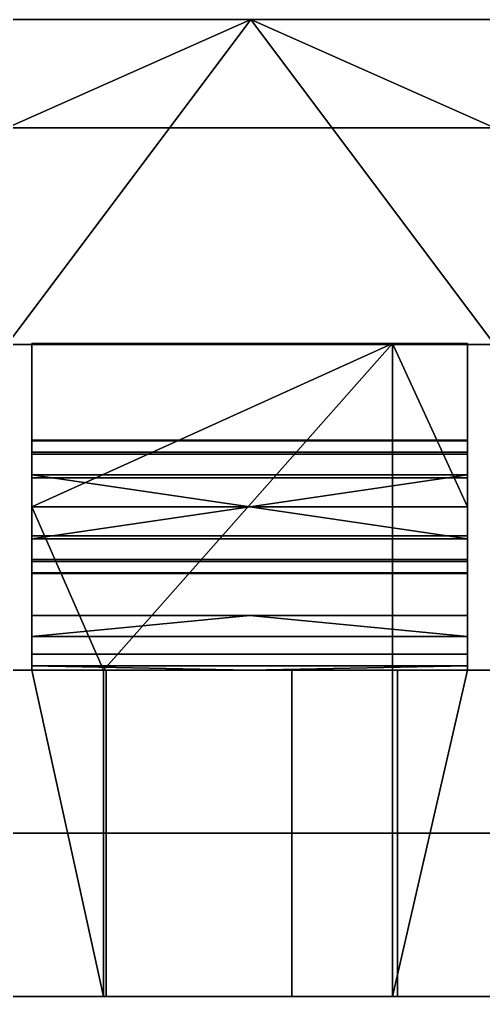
# Model space of a CAD drawing. Extents: x -31.7 to 31.6, y -17.9 to 0.1.
# Drawn here: x -4.27 to 4.3, y -17.91 to 0.13 of the extents above; entities that cross this region are included whole.
import ezdxf

# ---------------------------------------------------------------- set-up
doc = ezdxf.new("R2010")
doc.units = 0
doc.header["$MEASUREMENT"] = 0
doc.layers.add('Jalapa 522', color=9, linetype='CONTINUOUS')

msp = doc.modelspace()

# ---------------------------------------------------------------- linework, layer by layer
at = {"layer": 'Jalapa 522'}
for points in [[(-12.5, 0.132, -7), (-12.5, 0.132, -7), (0, 0.132, -7), (-4.5, -5.868, -7)], [(-12.5, 0.132, 7), (-12.5, 0.132, 7), (-4.5, -1.868, 7), (0, 0.132, 7)], [(-2.885, 0.132, 5.25), (-2.885, 0.132, 7), (-4.808, 0.132, 7), (-4.808, 0.132, 5.25)], [(-2.885, 0.132, 3.5), (-2.885, 0.132, 5.25), (-4.808, 0.132, 5.25), (-4.808, 0.132, 3.5)], [(-2.885, 0.132, 1.75), (-2.885, 0.132, 3.5), (-4.808, 0.132, 3.5), (-4.808, 0.132, 1.75)], [(-2.885, 0.132), (-2.885, 0.132, 1.75), (-4.808, 0.132, 1.75), (-4.808, 0.132)], [(-2.885, 0.132, -1.75), (-2.885, 0.132), (-4.808, 0.132), (-4.808, 0.132, -1.75)], [(-2.885, 0.132, -3.5), (-2.885, 0.132, -1.75), (-4.808, 0.132, -1.75), (-4.808, 0.132, -3.5)], [(-2.885, 0.132, -5.25), (-2.885, 0.132, -3.5), (-4.808, 0.132, -3.5), (-4.808, 0.132, -5.25)], [(-2.885, 0.132, -7), (-2.885, 0.132, -5.25), (-4.808, 0.132, -5.25), (-4.808, 0.132, -7)], [(4.5, -5.868, -7), (4.5, -5.868, -7), (-4.5, -5.868, -7), (0, 0.132, -7)], [(-4.5, -1.868, 7), (-4.5, -1.868, 7), (4.5, -1.868, 7), (0, 0.132, 7)], [(-0.962, 0.132, 5.25), (-0.962, 0.132, 7), (-2.885, 0.132, 7), (-2.885, 0.132, 5.25)], [(-0.962, 0.132, 3.5), (-0.962, 0.132, 5.25), (-2.885, 0.132, 5.25), (-2.885, 0.132, 3.5)], [(-0.962, 0.132, 1.75), (-0.962, 0.132, 3.5), (-2.885, 0.132, 3.5), (-2.885, 0.132, 1.75)], [(-0.962, 0.132), (-0.962, 0.132, 1.75), (-2.885, 0.132, 1.75), (-2.885, 0.132)], [(-0.962, 0.132, -1.75), (-0.962, 0.132), (-2.885, 0.132), (-2.885, 0.132, -1.75)], [(-0.962, 0.132, -3.5), (-0.962, 0.132, -1.75), (-2.885, 0.132, -1.75), (-2.885, 0.132, -3.5)], [(-0.962, 0.132, -5.25), (-0.962, 0.132, -3.5), (-2.885, 0.132, -3.5), (-2.885, 0.132, -5.25)], [(-0.962, 0.132, -7), (-0.962, 0.132, -5.25), (-2.885, 0.132, -5.25), (-2.885, 0.132, -7)], [(0.962, 0.132, 5.25), (0.962, 0.132, 7), (-0.962, 0.132, 7), (-0.962, 0.132, 5.25)], [(0.962, 0.132, 3.5), (0.962, 0.132, 5.25), (-0.962, 0.132, 5.25), (-0.962, 0.132, 3.5)], [(0.962, 0.132, 1.75), (0.962, 0.132, 3.5), (-0.962, 0.132, 3.5), (-0.962, 0.132, 1.75)], [(0.962, 0.132), (0.962, 0.132, 1.75), (-0.962, 0.132, 1.75), (-0.962, 0.132)], [(0.962, 0.132, -1.75), (0.962, 0.132), (-0.962, 0.132), (-0.962, 0.132, -1.75)], [(0.962, 0.132, -3.5), (0.962, 0.132, -1.75), (-0.962, 0.132, -1.75), (-0.962, 0.132, -3.5)], [(0.962, 0.132, -5.25), (0.962, 0.132, -3.5), (-0.962, 0.132, -3.5), (-0.962, 0.132, -5.25)], [(0.962, 0.132, -7), (0.962, 0.132, -5.25), (-0.962, 0.132, -5.25), (-0.962, 0.132, -7)], [(12.5, 0.132, -7), (12.5, 0.132, -7), (4.5, -5.868, -7), (0, 0.132, -7)], [(12.5, 0.132, 7), (12.5, 0.132, 7), (0, 0.132, 7), (4.5, -1.868, 7)], [(2.885, 0.132, 5.25), (2.885, 0.132, 7), (0.962, 0.132, 7), (0.962, 0.132, 5.25)], [(2.885, 0.132, 3.5), (2.885, 0.132, 5.25), (0.962, 0.132, 5.25), (0.962, 0.132, 3.5)], [(2.885, 0.132, 1.75), (2.885, 0.132, 3.5), (0.962, 0.132, 3.5), (0.962, 0.132, 1.75)], [(2.885, 0.132), (2.885, 0.132, 1.75), (0.962, 0.132, 1.75), (0.962, 0.132)], [(2.885, 0.132, -1.75), (2.885, 0.132), (0.962, 0.132), (0.962, 0.132, -1.75)], [(2.885, 0.132, -3.5), (2.885, 0.132, -1.75), (0.962, 0.132, -1.75), (0.962, 0.132, -3.5)], [(2.885, 0.132, -5.25), (2.885, 0.132, -3.5), (0.962, 0.132, -3.5), (0.962, 0.132, -5.25)], [(2.885, 0.132, -7), (2.885, 0.132, -5.25), (0.962, 0.132, -5.25), (0.962, 0.132, -7)], [(4.808, 0.132, 5.25), (4.808, 0.132, 7), (2.885, 0.132, 7), (2.885, 0.132, 5.25)], [(4.808, 0.132, 3.5), (4.808, 0.132, 5.25), (2.885, 0.132, 5.25), (2.885, 0.132, 3.5)], [(4.808, 0.132, 1.75), (4.808, 0.132, 3.5), (2.885, 0.132, 3.5), (2.885, 0.132, 1.75)], [(4.808, 0.132), (4.808, 0.132, 1.75), (2.885, 0.132, 1.75), (2.885, 0.132)], [(4.808, 0.132, -1.75), (4.808, 0.132), (2.885, 0.132), (2.885, 0.132, -1.75)], [(4.808, 0.132, -3.5), (4.808, 0.132, -1.75), (2.885, 0.132, -1.75), (2.885, 0.132, -3.5)], [(4.808, 0.132, -5.25), (4.808, 0.132, -3.5), (2.885, 0.132, -3.5), (2.885, 0.132, -5.25)], [(4.808, 0.132, -7), (4.808, 0.132, -5.25), (2.885, 0.132, -5.25), (2.885, 0.132, -7)], [(-4.5, -1.868, -2.5), (4.5, -1.868, -2.5), (4.5, -5.868, -2.5), (-4.5, -5.868, -2.5)], [(4.5, -1.868, 7), (4.5, -1.868, -2.5), (-4.5, -1.868, -2.5), (-4.5, -1.868, 7)], [(4.5, -5.868, -7), (4.5, -5.868, -2.5), (-4.5, -5.868, -2.5), (-4.5, -5.868, -7)], [(-4.04, -5.853, -11.075), (-4.04, -5.853, -11.075), (-4.04, -5.853, -2.03), (-0.02, -5.853, -10.758)], [(4, -5.853, 7.015), (4, -5.853, -2.03), (-4.04, -5.853, -2.03), (-4.04, -5.853, 7.015)], [(-4.04, -5.853, -2.03), (-4.04, -5.853, -2.03), (4, -5.853, -2.03), (-0.02, -5.853, -10.758)], [(4, -10.878, 7.015), (-4.04, -10.878, 7.015), (-4.04, -5.853, 7.015), (4, -5.853, 7.015)], [(2.62, -5.853, -10.894), (2.62, -5.853, -10.894), (-2.719, -11.883, -10.9), (-4.04, -8.868, -11.075)], [(-4.04, -8.868, -11.075), (-4.04, -8.868, -11.075), (-4.04, -5.853, -11.075), (2.62, -5.853, -10.894)], [(-4.04, -6.715, -5.906), (-4.04, -6.715, -3.322), (-4.04, -5.853, -3.839), (-4.04, -5.853, -5.648)], [(-4.04, -6.715, -8.491), (-4.04, -6.715, -8.491), (-4.04, -5.853, -7.457), (-4.04, -5.853, -9.266)], [(-4.04, -5.853, -5.648), (-4.04, -5.853, -7.457), (-4.04, -6.715, -8.491), (-4.04, -6.715, -5.906)], [(-4.04, -5.853, -9.266), (-4.04, -5.853, -9.266), (-4.04, -5.853, -11.075), (-4.04, -6.715, -8.491)], [(-4.04, -7.361, -11.075), (-4.04, -7.361, -11.075), (-4.04, -6.715, -8.491), (-4.04, -5.853, -11.075)], [(-4.04, -6.715, -0.738), (-4.04, -6.715, -0.738), (-4.04, -5.853, -2.03), (-4.04, -6.715, -3.322)], [(-4.04, -6.715, -3.322), (-4.04, -6.715, -3.322), (-4.04, -5.853, -2.03), (-4.04, -5.853, -3.839)], [(2.62, -5.853, -10.894), (2.62, -5.853, -10.894), (2.62, -11.883, -10.894), (-2.719, -11.883, -10.9)], [(4, -5.853, -11.075), (4, -5.853, -11.075), (-0.02, -5.853, -10.758), (4, -5.853, -2.03)], [(4, -5.853, -11.075), (4, -5.853, -11.075), (4, -8.868, -11.075), (2.62, -5.853, -10.894)], [(4, -8.868, -11.075), (4, -11.883, -11.075), (2.62, -11.883, -10.894), (2.62, -5.853, -10.894)], [(4, -7.528, 7.015), (4, -7.528, 7.015), (4, -5.853, 7.015), (4, -5.853, 5.206)], [(4, -5.853, 5.206), (4, -5.853, 5.206), (4, -5.853, 3.397), (4, -6.715, 1.846)], [(4, -5.853, 5.206), (4, -5.853, 5.206), (4, -7.576, 4.431), (4, -7.528, 7.015)], [(4, -7.576, 4.431), (4, -7.576, 4.431), (4, -5.853, 5.206), (4, -6.715, 1.846)], [(4, -5.853, 1.588), (4, -5.853, 1.588), (4, -6.715, 1.846), (4, -5.853, 3.397)], [(4, -6.715, -0.738), (4, -6.715, 1.846), (4, -5.853, 1.588), (4, -5.853, -0.221)], [(4, -6.715, -0.738), (4, -6.715, -0.738), (4, -5.853, -2.03), (4, -6.715, -3.322)], [(4, -5.853, -0.221), (4, -5.853, -0.221), (4, -5.853, -2.03), (4, -6.715, -0.738)], [(4, -6.715, -5.906), (4, -6.715, -3.322), (4, -5.853, -3.839), (4, -5.853, -5.648)], [(4, -6.715, -3.322), (4, -6.715, -3.322), (4, -5.853, -2.03), (4, -5.853, -3.839)], [(4, -6.715, -8.491), (4, -6.715, -8.491), (4, -5.853, -7.457), (4, -5.853, -9.266)], [(4, -5.853, -5.648), (4, -5.853, -7.457), (4, -6.715, -8.491), (4, -6.715, -5.906)], [(4, -5.853, -9.266), (4, -5.853, -9.266), (4, -5.853, -11.075), (4, -6.715, -8.491)], [(4, -7.361, -11.075), (4, -7.361, -11.075), (4, -6.715, -8.491), (4, -5.853, -11.075)], [(-4.04, -7.576, -5.906), (-4.04, -7.576, -3.322), (-4.04, -6.715, -3.322), (-4.04, -6.715, -5.906)], [(-4.04, -7.576, -8.491), (-4.04, -7.576, -5.906), (-4.04, -6.715, -5.906), (-4.04, -6.715, -8.491)], [(-4.04, -7.576, -8.491), (-4.04, -7.576, -8.491), (-4.04, -6.715, -8.491), (-4.04, -7.361, -11.075)], [(-4.04, -7.576, -3.322), (-4.04, -7.576, -0.738), (-4.04, -6.715, -0.738), (-4.04, -6.715, -3.322)], [(4, -7.576, -0.738), (4, -7.576, 1.846), (4, -6.715, 1.846), (4, -6.715, -0.738)], [(4, -7.576, -3.322), (4, -7.576, -0.738), (4, -6.715, -0.738), (4, -6.715, -3.322)], [(4, -7.576, -5.906), (4, -7.576, -3.322), (4, -6.715, -3.322), (4, -6.715, -5.906)], [(4, -7.576, -8.491), (4, -7.576, -5.906), (4, -6.715, -5.906), (4, -6.715, -8.491)], [(4, -7.576, 1.846), (4, -7.576, 1.846), (4, -7.576, 4.431), (4, -6.715, 1.846)], [(4, -7.576, -8.491), (4, -7.576, -8.491), (4, -6.715, -8.491), (4, -7.361, -11.075)], [(-4.04, -7.361, -11.075), (-4.04, -8.868, -11.075), (-4.04, -8.437, -8.491), (-4.04, -7.576, -8.491)], [(4, -7.361, -11.075), (4, -8.868, -11.075), (4, -8.437, -8.491), (4, -7.576, -8.491)], [(-4.04, -8.437, -5.906), (-4.04, -8.437, -3.322), (-4.04, -7.576, -3.322), (-4.04, -7.576, -5.906)], [(-4.04, -8.437, -8.491), (-4.04, -8.437, -5.906), (-4.04, -7.576, -5.906), (-4.04, -7.576, -8.491)], [(-4.04, -8.437, -3.322), (-4.04, -8.437, -0.738), (-4.04, -7.576, -0.738), (-4.04, -7.576, -3.322)], [(4, -8.323, 5.132), (4, -8.323, 5.132), (4, -9.203, 7.015), (4, -7.528, 7.015)], [(4, -8.323, 5.132), (4, -8.323, 5.132), (4, -7.528, 7.015), (4, -7.886, 4.783)], [(4, -7.886, 4.783), (4, -7.886, 4.783), (4, -7.528, 7.015), (4, -7.576, 4.431)], [(4, -8.437, -0.738), (4, -8.437, 1.846), (4, -7.576, 1.846), (4, -7.576, -0.738)], [(4, -8.437, -3.322), (4, -8.437, -0.738), (4, -7.576, -0.738), (4, -7.576, -3.322)], [(4, -8.437, -5.906), (4, -8.437, -3.322), (4, -7.576, -3.322), (4, -7.576, -5.906)], [(4, -8.437, -8.491), (4, -8.437, -5.906), (4, -7.576, -5.906), (4, -7.576, -8.491)], [(4, -7.643, 4.28), (4, -7.643, 4.28), (4, -7.886, 4.783), (4, -7.576, 4.431)], [(4, -8.437, 1.846), (4, -8.437, 1.846), (4, -7.886, 3.217), (4, -7.576, 1.846)], [(4, -7.576, 1.846), (4, -7.576, 1.846), (4, -7.643, 3.72), (4, -7.576, 4.431)], [(4, -7.886, 3.217), (4, -7.886, 3.217), (4, -7.643, 3.72), (4, -7.576, 1.846)], [(4, -7.576, 4.431), (4, -7.576, 4.431), (4, -7.643, 3.72), (4, -7.643, 4.28)], [(-4.04, -7.649, 3.695), (4, -7.649, 3.695), (4, -7.636, 4.245), (-4.04, -7.636, 4.245)], [(-4.04, -7.636, 4.245), (4, -7.636, 4.245), (4, -7.859, 4.748), (-4.04, -7.859, 4.748)], [(-4.04, -7.897, 3.203), (4, -7.897, 3.203), (4, -7.649, 3.695), (-4.04, -7.649, 3.695)], [(-4.04, -7.859, 4.748), (4, -7.859, 4.748), (4, -8.276, 5.108), (-4.04, -8.276, 5.108)], [(-4.04, -8.331, 2.864), (4, -8.331, 2.864), (4, -7.897, 3.203), (-4.04, -7.897, 3.203)], [(4, -8.323, 2.868), (4, -8.323, 2.868), (4, -7.886, 3.217), (4, -8.437, 1.846)], [(-4.04, -8.276, 5.108), (-4.04, -8.276, 5.108), (-0.02, -8.868, 5.256), (-4.04, -8.868, 5.256)], [(-0.02, -8.868, 5.256), (-0.02, -8.868, 5.256), (-4.04, -8.276, 5.108), (4, -8.276, 5.108)], [(4, -8.276, 5.108), (4, -8.276, 5.108), (4, -8.868, 5.256), (-0.02, -8.868, 5.256)], [(-4.04, -8.868, 2.744), (4, -8.868, 2.744), (4, -8.331, 2.864), (-4.04, -8.331, 2.864)], [(-4.04, -9.299, -5.906), (-4.04, -9.299, -3.322), (-4.04, -8.437, -3.322), (-4.04, -8.437, -5.906)], [(-4.04, -9.299, -8.491), (-4.04, -9.299, -5.906), (-4.04, -8.437, -5.906), (-4.04, -8.437, -8.491)], [(-4.04, -8.868, -11.075), (-4.04, -8.868, -11.075), (-4.04, -9.299, -8.491), (-4.04, -8.437, -8.491)], [(-4.04, -9.299, -3.322), (-4.04, -9.299, -0.738), (-4.04, -8.437, -0.738), (-4.04, -8.437, -3.322)], [(4, -8.868, 5.256), (4, -8.868, 5.256), (4, -9.203, 7.015), (4, -8.323, 5.132)], [(4, -8.437, 1.846), (4, -8.437, 1.846), (4, -8.868, 2.744), (4, -8.323, 2.868)], [(4, -9.299, -0.738), (4, -9.299, 1.846), (4, -8.437, 1.846), (4, -8.437, -0.738)], [(4, -9.299, -3.322), (4, -9.299, -0.738), (4, -8.437, -0.738), (4, -8.437, -3.322)], [(4, -9.299, -5.906), (4, -9.299, -3.322), (4, -8.437, -3.322), (4, -8.437, -5.906)], [(4, -9.299, -8.491), (4, -9.299, -5.906), (4, -8.437, -5.906), (4, -8.437, -8.491)], [(4, -8.868, 2.744), (4, -8.868, 2.744), (4, -8.437, 1.846), (4, -9.299, 1.846)], [(4, -8.868, -11.075), (4, -8.868, -11.075), (4, -9.299, -8.491), (4, -8.437, -8.491)], [(-2.719, -11.883, -10.9), (-2.719, -11.883, -10.9), (-4.04, -11.883, -11.075), (-4.04, -8.868, -11.075)], [(-4.04, -9.405, 2.864), (4, -9.405, 2.864), (4, -8.868, 2.744), (-4.04, -8.868, 2.744)], [(-4.04, -8.868, 5.256), (-4.04, -8.868, 5.256), (-0.02, -8.868, 5.256), (-4.04, -9.46, 5.108)], [(-4.04, -9.46, 5.108), (-4.04, -9.46, 5.108), (-0.02, -8.868, 5.256), (4, -9.46, 5.108)], [(-4.04, -8.868, -11.075), (-4.04, -8.868, -11.075), (-4.04, -10.376, -11.075), (-4.04, -9.299, -8.491)], [(4, -8.868, 5.256), (4, -8.868, 5.256), (4, -9.46, 5.108), (-0.02, -8.868, 5.256)], [(4, -9.413, 2.868), (4, -9.413, 2.868), (4, -8.868, 2.744), (4, -9.299, 1.846)], [(4, -9.413, 5.132), (4, -9.413, 5.132), (4, -9.203, 7.015), (4, -8.868, 5.256)], [(4, -8.868, -11.075), (4, -8.868, -11.075), (4, -10.376, -11.075), (4, -9.299, -8.491)], [(-4.04, -10.16, -5.906), (-4.04, -10.16, -3.322), (-4.04, -9.299, -3.322), (-4.04, -9.299, -5.906)], [(-4.04, -10.16, -8.491), (-4.04, -10.16, -5.906), (-4.04, -9.299, -5.906), (-4.04, -9.299, -8.491)], [(-4.04, -10.16, -8.491), (-4.04, -10.16, -8.491), (-4.04, -9.299, -8.491), (-4.04, -10.376, -11.075)], [(-4.04, -10.16, -3.322), (-4.04, -10.16, -0.738), (-4.04, -9.299, -0.738), (-4.04, -9.299, -3.322)], [(4, -9.85, 4.783), (4, -9.85, 4.783), (4, -9.203, 7.015), (4, -9.413, 5.132)], [(4, -9.203, 7.015), (4, -9.203, 7.015), (4, -9.85, 4.783), (4, -10.878, 7.015)], [(4, -10.16, -0.738), (4, -10.16, 1.846), (4, -9.299, 1.846), (4, -9.299, -0.738)], [(4, -10.16, -3.322), (4, -10.16, -0.738), (4, -9.299, -0.738), (4, -9.299, -3.322)], [(4, -10.16, -5.906), (4, -10.16, -3.322), (4, -9.299, -3.322), (4, -9.299, -5.906)], [(4, -10.16, -8.491), (4, -10.16, -5.906), (4, -9.299, -5.906), (4, -9.299, -8.491)], [(4, -9.413, 2.868), (4, -9.413, 2.868), (4, -9.299, 1.846), (4, -9.85, 3.217)], [(4, -9.299, 1.846), (4, -9.299, 1.846), (4, -10.16, 1.846), (4, -9.85, 3.217)], [(4, -10.16, -8.491), (4, -10.16, -8.491), (4, -9.299, -8.491), (4, -10.376, -11.075)], [(-4.04, -9.839, 3.203), (4, -9.839, 3.203), (4, -9.405, 2.864), (-4.04, -9.405, 2.864)], [(-4.04, -9.46, 5.108), (4, -9.46, 5.108), (4, -9.877, 4.748), (-4.04, -9.877, 4.748)], [(-4.04, -10.087, 3.695), (4, -10.087, 3.695), (4, -9.839, 3.203), (-4.04, -9.839, 3.203)], [(-4.04, -9.877, 4.748), (4, -9.877, 4.748), (4, -10.1, 4.245), (-4.04, -10.1, 4.245)], [(4, -9.85, 4.783), (4, -9.85, 4.783), (4, -10.093, 4.28), (4, -10.878, 7.015)], [(4, -10.16, 1.846), (4, -10.16, 1.846), (4, -10.093, 3.72), (4, -9.85, 3.217)], [(-4.04, -10.1, 4.245), (4, -10.1, 4.245), (4, -10.087, 3.695), (-4.04, -10.087, 3.695)], [(4, -10.878, 7.015), (4, -10.878, 7.015), (4, -10.093, 4.28), (4, -11.022, 1.846)], [(4, -10.093, 3.72), (4, -10.093, 3.72), (4, -11.022, 1.846), (4, -10.093, 4.28)], [(4, -11.022, 1.846), (4, -11.022, 1.846), (4, -10.093, 3.72), (4, -10.16, 1.846)], [(-4.04, -11.022, -5.906), (-4.04, -11.022, -3.322), (-4.04, -10.16, -3.322), (-4.04, -10.16, -5.906)], [(-4.04, -11.022, -8.491), (-4.04, -11.022, -5.906), (-4.04, -10.16, -5.906), (-4.04, -10.16, -8.491)], [(-4.04, -11.022, -8.491), (-4.04, -11.022, -8.491), (-4.04, -10.16, -8.491), (-4.04, -10.376, -11.075)], [(-4.04, -11.022, -3.322), (-4.04, -11.022, -0.738), (-4.04, -10.16, -0.738), (-4.04, -10.16, -3.322)], [(4, -11.022, -0.738), (4, -11.022, 1.846), (4, -10.16, 1.846), (4, -10.16, -0.738)], [(4, -11.022, -3.322), (4, -11.022, -0.738), (4, -10.16, -0.738), (4, -10.16, -3.322)], [(4, -11.022, -5.906), (4, -11.022, -3.322), (4, -10.16, -3.322), (4, -10.16, -5.906)], [(4, -11.022, -8.491), (4, -11.022, -5.906), (4, -10.16, -5.906), (4, -10.16, -8.491)], [(4, -11.022, -8.491), (4, -11.022, -8.491), (4, -10.16, -8.491), (4, -10.376, -11.075)], [(-4.04, -11.883, -11.075), (-4.04, -11.883, -11.075), (-4.04, -11.022, -8.491), (-4.04, -10.376, -11.075)], [(4, -11.883, -11.075), (4, -11.883, -11.075), (4, -11.022, -8.491), (4, -10.376, -11.075)], [(-4.04, -10.878, 7.015), (-4.04, -10.878, 7.015), (-0.02, -10.878, 7.015), (-4.04, -11.263, 6.938)], [(-0.02, -10.878, 7.015), (-0.02, -10.878, 7.015), (4, -11.263, 6.938), (-4.04, -11.263, 6.938)], [(4, -10.878, 7.015), (4, -10.878, 7.015), (4, -11.263, 6.938), (-0.02, -10.878, 7.015)], [(4, -10.878, 7.015), (4, -10.878, 7.015), (4, -11.022, 1.846), (4, -11.263, 6.938)], [(-4.04, -11.883, -4.984), (-4.04, -11.883, -4.984), (-4.04, -11.883, -3.152), (-4.04, -11.022, -3.322)], [(-4.04, -11.883, -8.03), (-4.04, -11.883, -6.507), (-4.04, -11.022, -5.906), (-4.04, -11.022, -8.491)], [(-4.04, -11.022, -3.322), (-4.04, -11.022, -3.322), (-4.04, -11.022, -5.906), (-4.04, -11.883, -4.984)], [(-4.04, -11.022, -5.906), (-4.04, -11.022, -5.906), (-4.04, -11.883, -6.507), (-4.04, -11.883, -4.984)], [(-4.04, -11.883, -8.03), (-4.04, -11.883, -8.03), (-4.04, -11.022, -8.491), (-4.04, -11.883, -9.552)], [(-4.04, -11.883, -11.075), (-4.04, -11.883, -11.075), (-4.04, -11.883, -9.552), (-4.04, -11.022, -8.491)], [(-4.04, -11.022, -0.738), (-4.04, -11.022, -3.322), (-4.04, -11.883, -3.152), (-4.04, -11.883, -1.319)], [(-4.04, -11.022, -0.738), (-4.04, -11.022, -3.322), (-4.04, -11.883, -3.152), (-4.04, -11.883, -1.319)], [(4, -11.883, 2.345), (4, -11.883, 2.345), (4, -11.883, 4.178), (4, -11.022, 1.846)], [(4, -11.883, 0.513), (4, -11.883, 0.513), (4, -11.883, 2.345), (4, -11.022, 1.846)], [(4, -11.263, 6.938), (4, -11.263, 6.938), (4, -11.022, 1.846), (4, -11.883, 4.178)], [(4, -11.883, -1.319), (4, -11.883, -1.319), (4, -11.883, 0.513), (4, -11.022, -0.738)], [(4, -11.883, -4.984), (4, -11.883, -4.984), (4, -11.883, -3.152), (4, -11.022, -3.322)], [(4, -11.022, -0.738), (4, -11.022, -3.322), (4, -11.883, -3.152), (4, -11.883, -1.319)], [(4, -11.883, -8.03), (4, -11.883, -6.507), (4, -11.022, -5.906), (4, -11.022, -8.491)], [(4, -11.022, -3.322), (4, -11.022, -3.322), (4, -11.022, -5.906), (4, -11.883, -4.984)], [(4, -11.022, -5.906), (4, -11.022, -5.906), (4, -11.883, -6.507), (4, -11.883, -4.984)], [(4, -11.883, -8.03), (4, -11.883, -8.03), (4, -11.022, -8.491), (4, -11.883, -9.552)], [(4, -11.883, -11.075), (4, -11.883, -11.075), (4, -11.883, -9.552), (4, -11.022, -8.491)], [(4, -11.022, 1.846), (4, -11.022, 1.846), (4, -11.022, -0.738), (4, -11.883, 0.513)], [(-4.04, -11.263, 6.938), (4, -11.263, 6.938), (4, -11.589, 6.721), (-4.04, -11.589, 6.721)], [(4, -11.263, 6.938), (4, -11.263, 6.938), (4, -11.883, 4.178), (4, -11.589, 6.721)], [(-4.04, -11.589, 6.721), (4, -11.589, 6.721), (4, -11.807, 6.395), (-4.04, -11.807, 6.395)], [(4, -11.883, 6.01), (4, -11.883, 6.01), (4, -11.807, 6.395), (4, -11.589, 6.721)], [(4, -11.589, 6.721), (4, -11.589, 6.721), (4, -11.883, 4.178), (4, -11.883, 6.01)], [(-12.835, -11.883, -62.04), (-12.835, -11.883, -62.04), (-0.02, -11.883, -62.04), (-7.064, -11.883, -67.249)], [(-12.835, -11.883, -62.04), (-12.835, -11.883, -62.04), (-7.033, -11.883, -61.034), (-2.385, -11.883, -61.903)], [(-12.835, -11.883, -62.04), (-12.835, -11.883, -62.04), (-2.385, -11.883, -61.903), (-0.02, -11.883, -62.04)], [(-4.04, -11.883, -8.03), (-4.04, -11.883, -8.03), (-8.515, -11.883, -5.889), (-4.04, -11.883, -4.984)], [(-8.426, -11.883, -12.175), (-8.426, -11.883, -12.175), (-8.515, -11.883, -5.889), (-4.04, -11.883, -8.03)], [(-8.426, -11.883, -12.175), (-4.04, -11.883, -11.075), (-2.719, -17.913, -10.9), (-7.993, -17.913, -12.029)], [(-8.426, -11.883, -12.175), (-8.426, -11.883, -12.175), (-4.04, -11.883, -8.03), (-4.04, -11.883, -11.075)], [(-7.94, -11.883, -60.758), (-7.94, -14.898, -60.758), (-2.669, -14.898, -61.875), (-2.669, -11.883, -61.875)], [(-7.064, -11.883, -67.249), (-7.064, -11.883, -67.249), (-0.02, -11.883, -62.04), (-2.386, -11.883, -67.954)], [(-6.196, -11.883, -67.434), (-6.196, -14.898, -67.434), (0.757, -14.898, -68.033), (0.757, -11.883, -68.033)], [(0.757, -11.883, -4.737), (0.757, -17.913, -4.737), (-6.196, -17.913, -5.336), (-6.196, -11.883, -5.336)], [(-0.02, -11.883, 6.01), (-0.02, -11.883, 6.01), (-4.04, -11.807, 6.395), (4, -11.807, 6.395)], [(-0.02, -11.883, 6.01), (-0.02, -11.883, 6.01), (-4.04, -11.883, 6.01), (-4.04, -11.807, 6.395)], [(-4.04, -11.883, -4.984), (-4.04, -11.883, -4.984), (-4.04, -11.883, 0.513), (-0.02, -11.883, -4.728)], [(4, -11.883, 6.01), (4, -11.883, 0.513), (-4.04, -11.883, 0.513), (-4.04, -11.883, 6.01)], [(-4.04, -11.883, 0.513), (-4.04, -11.883, 0.513), (4, -11.883, 0.513), (-0.02, -11.883, -4.728)], [(-4.04, -11.883, -11.075), (-4.04, -11.883, -11.075), (-2.719, -11.883, -10.9), (-2.719, -17.913, -10.9)], [(2.62, -11.883, -10.894), (2.62, -17.913, -10.894), (-2.719, -17.913, -10.9), (-2.719, -11.883, -10.9)], [(-2.669, -11.883, -61.875), (-2.669, -14.898, -61.875), (2.707, -14.898, -61.867), (2.707, -11.883, -61.867)], [(2.346, -11.883, -67.954), (2.346, -11.883, -67.954), (-2.386, -11.883, -67.954), (-0.02, -11.883, -62.04)], [(2.345, -11.883, -61.903), (2.345, -11.883, -61.903), (-0.02, -11.883, -62.04), (-2.385, -11.883, -61.903)], [(-0.02, -11.883, 6.01), (-0.02, -11.883, 6.01), (4, -11.807, 6.395), (4, -11.883, 6.01)], [(4, -11.883, -4.984), (4, -11.883, -4.984), (-0.02, -11.883, -4.728), (4, -11.883, 0.513)], [(2.345, -11.883, -61.903), (2.345, -11.883, -61.903), (6.387, -11.883, -62.04), (-0.02, -11.883, -62.04)], [(-0.02, -11.883, -62.04), (-0.02, -11.883, -62.04), (6.387, -11.883, -62.04), (2.346, -11.883, -67.954)], [(0.757, -11.883, -68.033), (0.757, -14.898, -68.033), (7.672, -14.898, -67.094), (7.672, -11.883, -67.094)], [(7.672, -11.883, -5.676), (7.672, -17.913, -5.676), (0.757, -17.913, -4.737), (0.757, -11.883, -4.737)], [(6.387, -11.883, -62.04), (6.387, -11.883, -62.04), (2.345, -11.883, -61.903), (6.993, -11.883, -61.034)], [(2.346, -11.883, -67.954), (2.346, -11.883, -67.954), (6.387, -11.883, -62.04), (7.024, -11.883, -67.249)], [(4, -11.883, -11.075), (8.386, -11.883, -12.175), (7.843, -17.913, -11.994), (2.62, -17.913, -10.894)], [(2.62, -11.883, -10.894), (2.62, -11.883, -10.894), (4, -11.883, -11.075), (2.62, -17.913, -10.894)], [(2.707, -11.883, -61.867), (2.707, -14.898, -61.867), (7.927, -14.898, -60.75), (7.927, -11.883, -60.75)], [(8.386, -11.883, -12.175), (8.386, -11.883, -12.175), (4, -11.883, -11.075), (4, -11.883, -8.03)], [(4, -11.883, -8.03), (4, -11.883, -8.03), (4, -11.883, -4.984), (8.475, -11.883, -5.889)], [(4, -11.883, -8.03), (4, -11.883, -8.03), (8.475, -11.883, -5.889), (8.386, -11.883, -12.175)], [(-7.94, -14.898, -60.758), (-7.94, -17.913, -60.758), (-2.669, -17.913, -61.875), (-2.669, -14.898, -61.875)], [(-6.196, -14.898, -67.434), (-6.196, -17.913, -67.434), (0.757, -17.913, -68.033), (0.757, -14.898, -68.033)], [(-2.669, -14.898, -61.875), (-2.669, -17.913, -61.875), (2.707, -17.913, -61.867), (2.707, -14.898, -61.867)], [(0.757, -14.898, -68.033), (0.757, -17.913, -68.033), (7.672, -17.913, -67.094), (7.672, -14.898, -67.094)], [(2.707, -14.898, -61.867), (2.707, -17.913, -61.867), (7.927, -17.913, -60.75), (7.927, -14.898, -60.75)], [(-12.835, -17.913, -62.015), (-12.835, -17.913, -62.015), (-0.02, -17.913, -62.015), (-7.064, -17.913, -67.249)], [(-12.835, -17.913, -62.015), (-12.835, -17.913, -62.015), (-2.385, -17.913, -61.903), (-0.02, -17.913, -62.015)], [(-7.033, -17.913, -61.034), (-7.033, -17.913, -61.034), (-2.385, -17.913, -61.903), (-12.835, -17.913, -62.015)], [(-12.835, -17.913, -10.755), (-12.835, -17.913, -10.755), (-0.02, -17.913, -10.755), (-2.385, -17.913, -10.867)], [(-12.835, -17.913, -10.755), (-12.835, -17.913, -10.755), (-2.385, -17.913, -10.867), (-7.033, -17.913, -11.736)], [(-12.835, -17.913, -10.755), (-12.835, -17.913, -10.755), (-7.064, -17.913, -5.521), (-0.02, -17.913, -10.755)], [(-7.064, -17.913, -67.249), (-7.064, -17.913, -67.249), (-0.02, -17.913, -62.015), (-2.386, -17.913, -67.954)], [(-0.02, -17.913, -10.755), (-0.02, -17.913, -10.755), (-7.064, -17.913, -5.521), (-2.386, -17.913, -4.816)], [(-2.386, -17.913, -67.954), (-2.386, -17.913, -67.954), (-0.02, -17.913, -62.015), (2.346, -17.913, -67.954)], [(-0.02, -17.913, -10.755), (-0.02, -17.913, -10.755), (-2.386, -17.913, -4.816), (2.346, -17.913, -4.816)], [(2.345, -17.913, -10.867), (2.345, -17.913, -10.867), (-2.385, -17.913, -10.867), (-0.02, -17.913, -10.755)], [(-0.02, -17.913, -62.015), (-0.02, -17.913, -62.015), (-2.385, -17.913, -61.903), (2.345, -17.913, -61.903)], [(6.387, -17.913, -62.015), (6.387, -17.913, -62.015), (-0.02, -17.913, -62.015), (2.345, -17.913, -61.903)], [(6.387, -17.913, -62.015), (6.387, -17.913, -62.015), (2.346, -17.913, -67.954), (-0.02, -17.913, -62.015)], [(-0.02, -17.913, -10.755), (-0.02, -17.913, -10.755), (2.346, -17.913, -4.816), (6.387, -17.913, -10.755)], [(2.345, -17.913, -10.867), (2.345, -17.913, -10.867), (-0.02, -17.913, -10.755), (6.387, -17.913, -10.755)], [(6.387, -17.913, -62.015), (6.387, -17.913, -62.015), (2.345, -17.913, -61.903), (6.993, -17.913, -61.034)], [(6.993, -17.913, -11.736), (6.993, -17.913, -11.736), (2.345, -17.913, -10.867), (6.387, -17.913, -10.755)], [(2.346, -17.913, -67.954), (2.346, -17.913, -67.954), (6.387, -17.913, -62.015), (7.024, -17.913, -67.249)], [(7.024, -17.913, -5.521), (7.024, -17.913, -5.521), (6.387, -17.913, -10.755), (2.346, -17.913, -4.816)]]:
    msp.add_3dface(points, dxfattribs=at)

doc.saveas('drawing.dxf')
